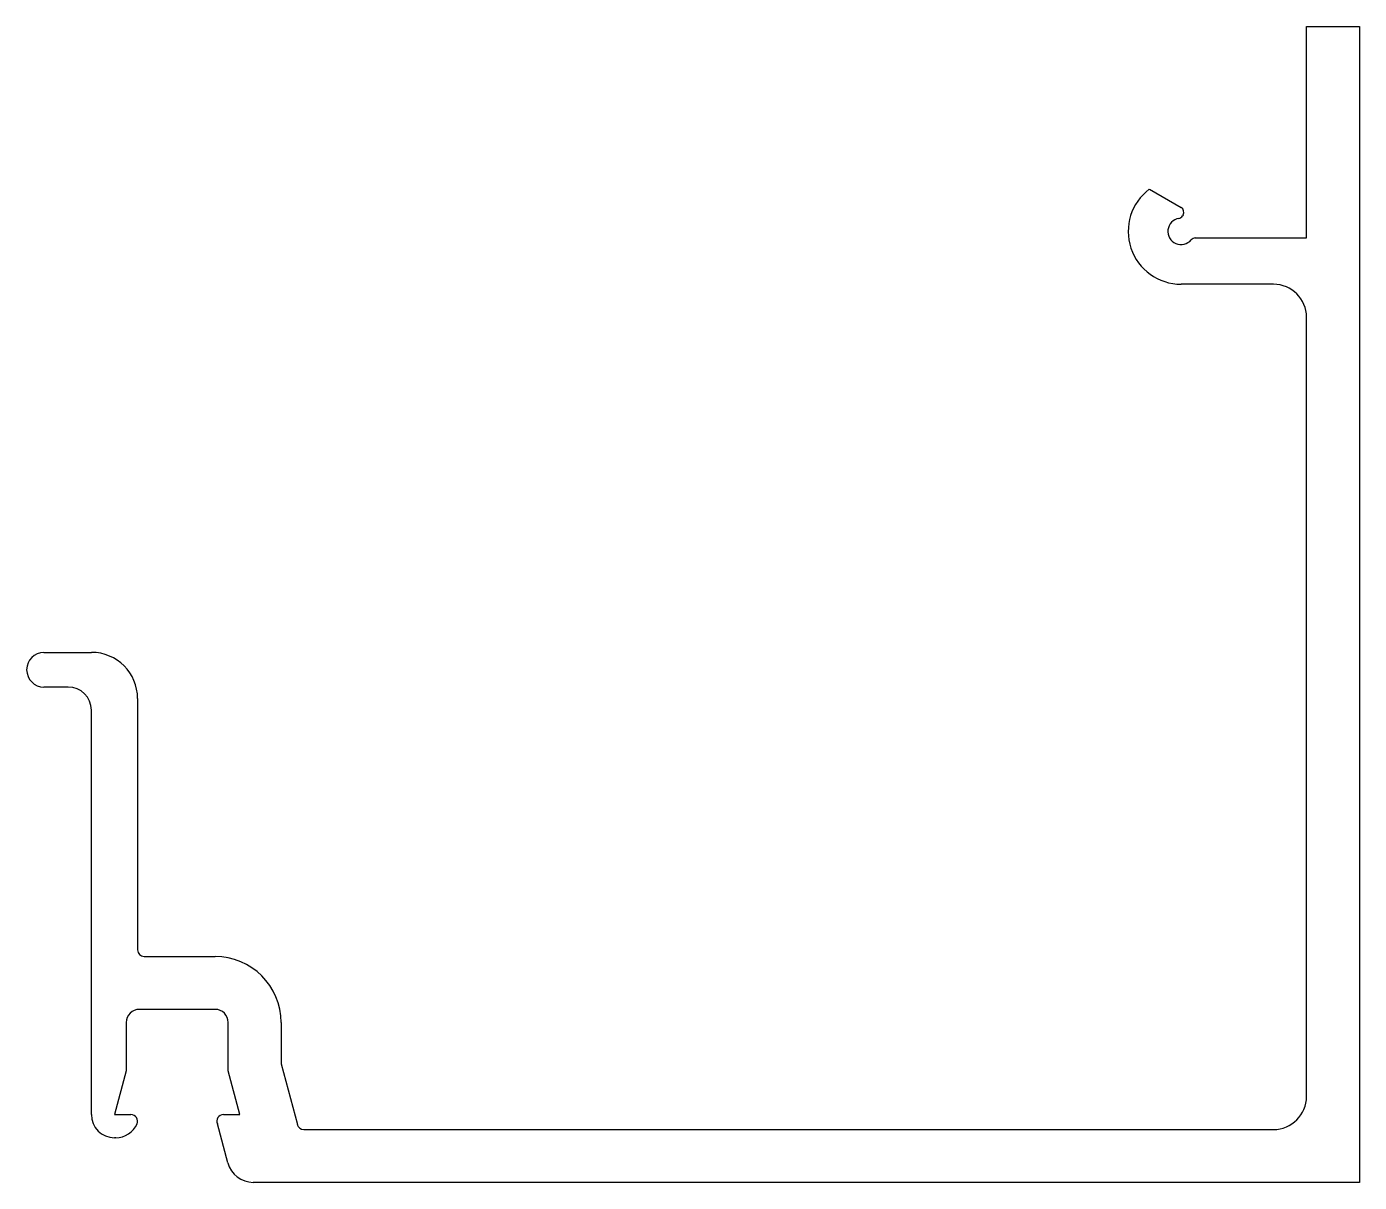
# Model space of a CAD drawing. Extents: x -29.9 to 21.4, y 1.1 to 45.6.
import ezdxf

# ---------------------------------------------------------------- set-up
doc = ezdxf.new("R2010")
doc.units = 0
doc.layers.get('0').update_dxf_attribs({"linetype": 'CONTINUOUS'})

msp = doc.modelspace()

# ---------------------------------------------------------------- linework, layer by layer
at = {"color": 7}
for p, q in [((19.371, 37.465), (19.371, 45.593)), ((19.371, 45.593), (21.403, 45.593)), ((21.403, 45.593), (21.403, 1.143)), ((13.326, 39.343), (14.549, 38.636)), ((14.624, 38.359), (14.6, 38.317)), ((15.092, 37.465), (19.371, 37.465)), ((18.101, 35.687), (14.547, 35.687)), ((19.371, 4.445), (19.371, 34.417)), ((-29.187, 21.526), (-27.365, 21.526)), ((-28.254, 20.193), (-29.187, 20.193)), ((-25.587, 19.748), (-25.587, 10.083)), ((-27.365, 3.746), (-27.365, 19.304)), ((-25.333, 9.829), (-22.609, 9.829)), ((-22.609, 7.797), (-25.517, 7.797)), ((-26.025, 7.289), (-26.025, 5.429)), ((-22.101, 5.429), (-22.101, 7.289)), ((-20.069, 7.289), (-20.069, 5.696)), ((-20.069, 5.696), (-19.443, 3.363)), ((-26.025, 5.429), (-26.476, 3.746)), ((-21.65, 3.746), (-22.101, 5.429)), ((-26.476, 3.746), (-25.841, 3.746)), ((-22.285, 3.746), (-21.65, 3.746)), ((-22.117, 1.896), (-22.517, 3.391)), ((-19.198, 3.175), (18.101, 3.175)), ((-26.423, 2.857), (-26.476, 2.857)), ((21.403, 1.143), (-21.136, 1.143))]:
    msp.add_line(p, q, dxfattribs=at)
for centre, radius, start, end in [((14.547, 37.719), 2.032, 126.9443, 270), ((14.448, 38.46), 0.203, 330, 60), ((14.547, 37.719), 0.508, 100.0052, 319.9948), ((14.424, 38.419), 0.203, 280.0052, 330), ((15.092, 37.261), 0.203, 90, 139.9948), ((18.101, 34.417), 1.27, 0, 90), ((-29.187, 20.859), 0.667, 90, 180), ((-27.365, 19.748), 1.778, 0, 90), ((-29.187, 20.859), 0.667, 180, 270), ((-28.254, 19.304), 0.889, 0, 90), ((-25.333, 10.083), 0.254, 180, 270), ((-22.609, 7.289), 2.54, 360, 90), ((-25.517, 7.289), 0.508, 90, 180), ((-22.609, 7.289), 0.508, 360, 90), ((18.101, 4.445), 1.27, 270, 360), ((-26.476, 3.746), 0.889, 180, 270), ((-25.841, 3.492), 0.254, 336.4218, 90), ((-22.285, 3.492), 0.254, 90, 203.5782), ((-26.423, 3.746), 0.889, 270, 336.4218), ((-19.198, 3.429), 0.254, 195, 270), ((-21.136, 2.159), 1.016, 195, 270)]:
    msp.add_arc(centre, radius, start, end, dxfattribs=at)

doc.saveas('drawing.dxf')
